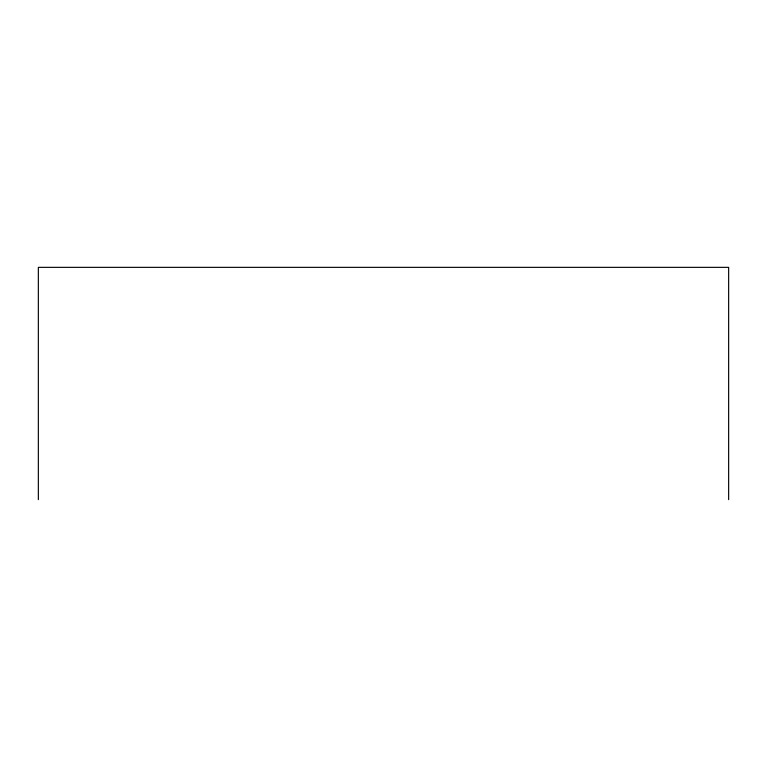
<?xml version="1.0" encoding="UTF-8"?>
<svg xmlns="http://www.w3.org/2000/svg" width="767" height="767" viewBox="0 0 767 767"><rect width="100%" height="100%" fill="white"/><g stroke="black" fill="none" stroke-linecap="round" stroke-linejoin="round"><path stroke-width="1.15" d="M728.65 499.653L728.65 267.347L38.35 267.347L38.35 499.653"/></g></svg>
